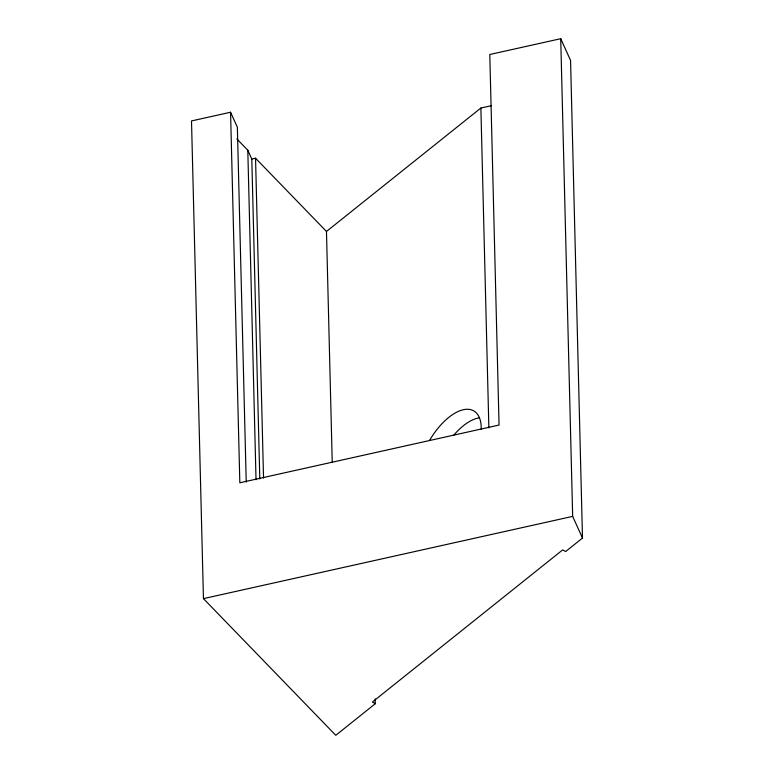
<?xml version="1.0" encoding="UTF-8"?>
<svg xmlns="http://www.w3.org/2000/svg" width="774" height="774" viewBox="0 0 774 774"><rect width="100%" height="100%" fill="white"/><g stroke="black" fill="none" stroke-linecap="round" stroke-linejoin="round"><path stroke-width="1.16" d="M332.23 462.039L326.473 231.465L480.877 108.031L491.306 105.709M375.187 698.883L375.303 703.711L335.781 735.3L203.446 598.631L191.507 120.938L230.565 112.24L237.357 127.207L246.229 482.057M230.565 112.24L239.834 482.783L499.056 425.042L489.787 54.499L560.724 38.7L570.554 60.382L582.493 538.065L565.62 551.562L562.698 549.879L372.391 702.028L375.303 703.711M236.863 138.933L247.796 150.224L251.802 159.057L255.546 158.225L326.473 231.465M203.446 598.631L572.663 516.384L582.493 538.065M560.724 38.7L572.663 516.384M480.877 108.031L488.868 427.887M255.546 158.225L263.537 478.08M251.802 159.057L259.803 478.913M247.796 150.224L256.03 479.725M453.854 435.056A48.094 23.51 -60 0 1 479.27 417.854M429.56 440.435A48.094 23.51 -60 0 1 463.529 409.678A48.094 23.51 -60 0 1 481.225 429.435"/></g></svg>
